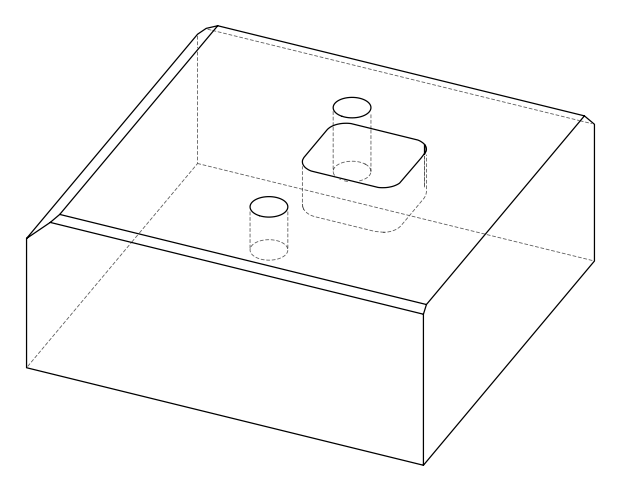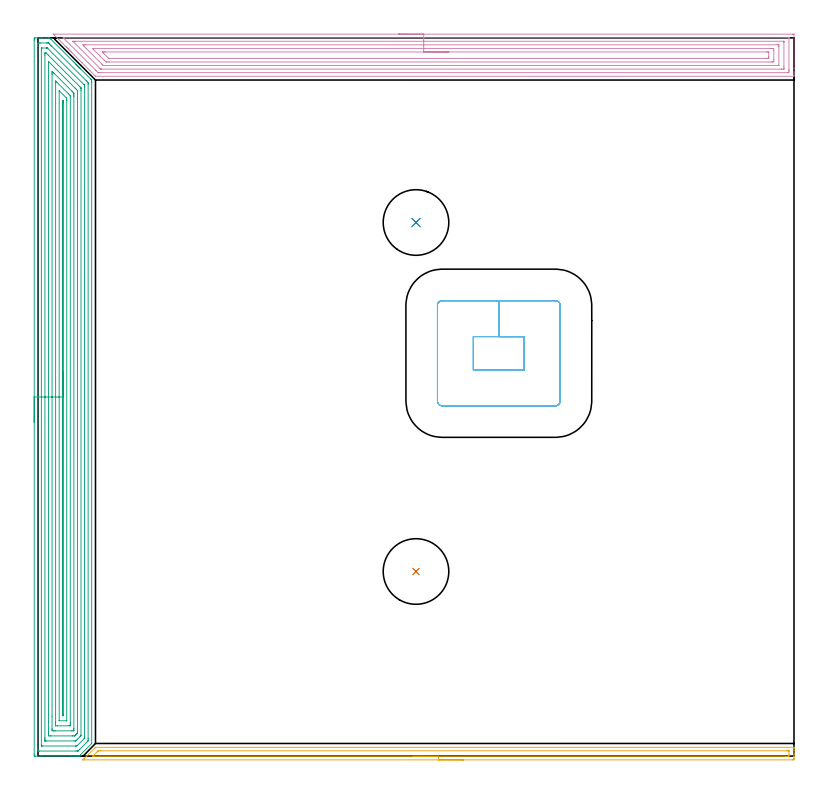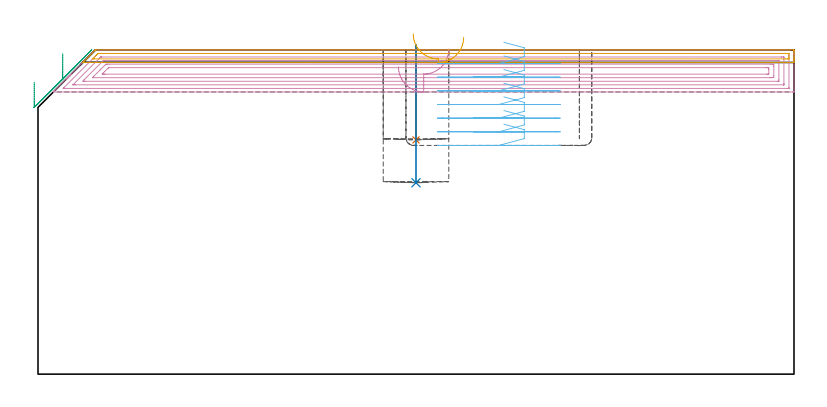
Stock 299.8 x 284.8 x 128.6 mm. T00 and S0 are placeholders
(PLAN: 6 operations, 2 tool changes, 43.9 min)
(1 INDEXABLE_INSERT_DRILL_BLIND_HOLE_FROM_SOLID | STEP1POCKET | NXT0302_023 | 0.15 min | 18781 mm3)
(2 INDEXABLE_INSERT_DRILL_BLIND_HOLE_FROM_SOLID_1 | STEP1POCKET_1 | NXT0302_023 | 0.22 min | 27801 mm3)
(3 AREA_MILL | FG_CHAMFER_SURFACE | UGT0205_001 | 20.22 min | 74015 mm3)
(4 AREA_MILL_1 | FG_CHAMFER_SURFACE_1 | UGT0205_001 | 14.05 min | 39521 mm3)
(5 AREA_MILL_2 | FG_CHAMFER_SURFACE_2 | UGT0205_001 | 4.66 min | 3406 mm3)
(6 MILL_RECTANGULAR_POCKET | POCKET_RECTANGULAR_STRAIGHT | NXT0201_007 | Follow Part, ap 6.25, ae 75% | 4.57 min | 178981 mm3)
(TOOL NXT0302_023 | Index. Insert Drill 26mm [880-D2600L32-05] | D26 PA176 FL130 Z2)
(TOOL UGT0205_001 | Chamfer Mill 20 x 3 x 45 deg. | D20 FL50 Z2)
(TOOL NXT0201_007 | ENDMILL 25mm [R216.25-25050GCK54P 1620] | D25 R3 FL54 Z5)
(OP 1 INDEXABLE_INSERT_DRILL_BLIND_HOLE_FROM_SOLID)
G17 G21 G94 G90
T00 M6
G54
G17 G0 G90 X149.9 Y73.2 S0 M3
G43 Z138.6 H1
G94 G81 G98 Z92.9 F250. R130.6
G80
M5
M2
(OP 2 INDEXABLE_INSERT_DRILL_BLIND_HOLE_FROM_SOLID_1)
G17 G21 G94 G90
T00 M6
G54
G17 G0 G90 X149.9 Y211.6 S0 M3
G43 Z138.6 H1
G94 G81 G98 Z75.9 F250. R130.6
G80
M5
M2
(OP 3 AREA_MILL)
G17 G21 G94 G90
T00 M6
G54
G17 G0 G90 X-1.5 Y132.4 S1061 M3
G43 Z138.6 H0
Z115.8
G94 G1 Y132.438 Z114.928 F250.
Y132.552 Z114.063
Y132.741 Z113.212
Y133.003 Z112.38
Y133.337 Z111.574
Y133.74 Z110.8
Y134.208 Z110.064
Y134.74 Z109.372
Y135.329 Z108.729
Y135.972 Z108.14
Y136.664 Z107.608
Y137.4 Z107.14
Y138.174 Z106.737
Y138.98 Z106.403
Y139.812 Z106.141
Y140.663 Z105.952
Y141.528 Z105.838
Y142.4 Z105.8
Y283.732
X-1.499 Y284.203 Z105.801
X-1.495 Y284.619 Z105.802
X-1.491 Y284.79 Z105.805
X-1.085 Y284.8 Z106.211
X0.672 Z107.967
X1.254 Z108.551
X1.551 Z108.848
X3.309 Z110.604
X4.181 Z111.48
X4.599 Z111.899
X5.066 Y284.335 Z112.363
X13.958 Y275.442 Z121.258
X14.294 Y275.108 Z121.59
X14.8 Y274.6 Z122.1
X15.008 Y274.393 Z122.306
X15.173 Y274.23 Z122.468
X15.333 Y274.068 Z122.631
X15.454 Y273.947 Z122.752
X15.612 Y273.79 Z122.907
X15.766 Y273.635 Z123.064
X15.9 Y273.501 Z123.198
X16.052 Y273.351 Z123.347
X16.199 Y273.202 Z123.497
X16.346 Y273.055 Z123.644
X16.491 Y272.911 Z123.787
X16.632 Y272.769 Z123.93
X16.792 Y272.609 Z124.09
X16.931 Y272.471 Z124.226
X20.805 Y268.596 Z128.103
X20.885 Y268.515 Z128.184
X21.248 Y268.15 Z128.547
X21.293 Y268.101 Z128.593
X21.3 Y267.258 Z128.6
X21.291 Y5.041 Z128.59
X21.286 Y5.024 Z128.585
X21.265 Y4.976 Z128.563
X21.255 Y4.954 Z128.553
X16.451 Y0.151 Z123.751
X16.409 Y0.109 Z123.709
X16.3 Y0.01 Z123.595
X16.194 Y0. Z123.492
X16.052 Z123.351
X15.329 Z122.628
X14.734 Z122.029
X13.557 Z120.854
X12.976 Z120.27
X1.112 Z108.409
X-1.085 Z106.212
X-1.379 Y0.003 Z105.918
X-1.492 Y0.01 Z105.805
X-1.499 Y0.125 Z105.799
X-1.5 Y0.597 Z105.8
Y142.4
X-0.086 Z107.214
Y281.528
X-0.084 Y282.295 Z107.216
X-0.082 Y282.419 Z107.218
X-0.071 Y282.79 Z107.229
X0.3 Y282.797 Z107.6
X0.672 Y282.799 Z107.972
X1.176 Y282.8 Z108.476
X3.309 Z110.609
X3.813 Z111.113
X4. Y282.797 Z111.3
X4.094 Y282.794 Z111.394
X4.139 Y282.79 Z111.439
X4.188 Y282.751 Z111.488
X4.528 Y282.419 Z111.828
X5.066 Y281.884 Z112.366
X5.423 Y281.528 Z112.723
X19.128 Y267.822 Z126.428
X19.688 Y267.258 Z126.988
X19.877 Y267.061 Z127.177
X19.88 Y266.873 Z127.18
X19.885 Y266.49 Z127.185
X19.876 Y6.972 Z127.176
X19.875 Y6.84 Z127.175
X19.87 Y6.086 Z127.17
X19.862 Y6.024 Z127.162
X19.793 Y5.948 Z127.093
X19.46 Y5.611 Z126.76
X19.128 Y5.277 Z126.428
X16.491 Y2.641 Z123.791
X16.231 Y2.381 Z123.531
X15.917 Y2.072 Z123.217
X15.872 Y2.032 Z123.172
X15.845 Y2.01 Z123.145
X15.8 Y2.007 Z123.1
X15.612 Y2.004 Z122.912
X15.108 Y2. Z122.408
X0.672 Y2.001 Z107.972
X0.165 Y2.004 Z107.465
X-0.008 Y2.01 Z107.292
X-0.079 Y2.037 Z107.221
X-0.084 Y2.256 Z107.216
X-0.085 Y2.381 Z107.215
X-0.086 Y3.15 Z107.214
Y142.4
X1.328 Z108.628
X1.329 Y279.969 Z108.629
X1.334 Y280.636 Z108.634
X1.335 Y280.747 Z108.635
X1.341 Y280.791 Z108.641
X1.393 Y280.796 Z108.693
X1.551 Y280.798 Z108.851
X3.309 Y280.8 Z110.609
X3.471 Y280.799 Z110.771
X3.579 Y280.796 Z110.879
X3.664 Y280.79 Z110.964
X3.705 Y280.784 Z111.005
X3.722 Y280.77 Z111.022
X3.864 Y280.636 Z111.164
X18.134 Y266.366 Z125.434
X18.249 Y266.25 Z125.549
X18.437 Y266.054 Z125.737
X18.459 Y266.03 Z125.759
X18.464 Y265.97 Z125.764
X18.468 Y265.851 Z125.768
X18.47 Y265.7 Z125.77
X18.471 Y265.474 Z125.771
Y265.249
X18.462 Y7.516 Z125.762
X18.459 Y7.299 Z125.759
X18.455 Y7.155 Z125.755
X18.45 Y7.061 Z125.75
X18.42 Y7.028 Z125.72
X18.249 Y6.848 Z125.549
X15.589 Y4.188 Z122.889
X15.563 Y4.164 Z122.863
X15.379 Y4.01 Z122.679
X15.057 Y4.003 Z122.357
X14.895 Y4. Z122.195
X1.713 Z109.013
X1.551 Y4.002 Z108.851
X1.389 Y4.006 Z108.689
X1.345 Y4.01 Z108.645
X1.335 Y4.017 Z108.635
X1.333 Y4.03 Z108.633
X1.33 Y4.089 Z108.63
X1.329 Y4.164 Z108.629
X1.328 Y4.39 Z108.628
Y142.4
X2.743 Z110.043
Y277.96
X2.745 Y278.533 Z110.045
X2.748 Y278.726 Z110.048
X2.749 Y278.787 Z110.049
X2.792 Y278.79 Z110.092
X2.895 Y278.795 Z110.195
X3.102 Y278.794 Z110.402
X3.205 Y278.79 Z110.505
X3.255 Y278.784 Z110.555
X3.309 Y278.734 Z110.609
X4.091 Y277.96 Z111.391
X4.188 Y277.864 Z111.488
X16.665 Y265.386 Z123.965
X16.849 Y265.198 Z124.149
X16.977 Y265.064 Z124.277
X17.051 Y264.984 Z124.351
X17.052 Y264.97 Z124.352
X17.055 Y264.902 Z124.355
X17.057 Y264.583 Z124.357
Y264.008
X17.047 Y8.341 Z124.347
X17.046 Y8.2 Z124.346
X17.043 Y8.13 Z124.343
X17.04 Y8.1 Z124.34
X17.024 Y8.083 Z124.324
X16.683 Y7.732 Z123.983
X15.612 Y6.661 Z122.912
X15.255 Y6.31 Z122.555
X15.079 Y6.14 Z122.379
X14.938 Y6.01 Z122.238
X14.734 Y6.002 Z122.034
X14.682 Y6.001 Z121.982
X3.257 Y6. Z110.557
X2.891 Y6.003 Z110.191
X2.8 Y6.007 Z110.1
X2.758 Y6.01 Z110.058
X2.75 Y6.034 Z110.05
X2.748 Y6.12 Z110.048
X2.744 Y6.521 Z110.044
X2.743 Y6.84 Z110.043
Y7.414
Y142.4
X4.157 Z111.457
Y275.316
X4.158 Y275.347 Z111.458
X4.162 Y275.409 Z111.462
X4.165 Y275.429 Z111.465
X4.168 Y275.427 Z111.468
X4.188 Y275.412 Z111.488
X4.317 Y275.285 Z111.617
X14.734 Y264.868 Z122.034
X15.017 Y264.583 Z122.317
X15.612 Y263.977 Z122.912
X15.639 Y263.691 Z122.939
X15.641 Y263.662 Z122.941
X15.643 Y262.799 Z122.943
X15.633 Y9.515 Z122.933
Y9.495
X15.612 Y9.123 Z122.912
X15.368 Y8.872 Z122.668
X15.125 Y8.623 Z122.425
X14.928 Y8.426 Z122.228
X14.734 Y8.232 Z122.034
X14.567 Y8.069 Z121.867
X14.519 Y8.025 Z121.819
X14.5 Y8.01 Z121.8
X14.465 Y8.005 Z121.765
X13.855 Y8.001 Z121.155
X13.59 Y8. Z120.89
X5.066 Y8.001 Z112.366
X4.8 Y8.002 Z112.1
X4.188 Y8.01 Z111.488
X4.159 Y8.623 Z111.459
X4.158 Y8.654 Z111.458
X4.157 Y9.515 Z111.457
Y13.668
Y142.4
X5.571 Z112.871
Y270.313
X5.573 Y270.825 Z112.873
X5.576 Y271.201 Z112.876
X5.581 Y271.559 Z112.881
X5.945 Y271.202 Z113.245
X6.326 Y270.825 Z113.626
X13.462 Y263.691 Z120.762
X13.855 Y263.295 Z121.155
X14.1 Y263.045 Z121.4
X14.221 Y262.92 Z121.521
X14.223 Y262.799 Z121.523
X14.227 Y262.421 Z121.527
X14.228 Y261.907 Z121.528
X14.229 Y261.528 Z121.529
X14.219 Y10.929 Z121.519
X14.217 Y10.407 Z121.517
X14.214 Y10.223 Z121.514
X14.213 Y10.18 Z121.513
X14.193 Y10.153 Z121.493
X14.15 Y10.107 Z121.45
X14.052 Y10.012 Z121.352
X13.855 Y10.008 Z121.155
X13.376 Y10.001 Z120.676
X6.824 Z114.124
X6.344 Y10.003 Z113.644
X5.945 Y10.01 Z113.245
X5.578 Y10.037 Z112.878
X5.574 Y10.407 Z112.874
X5.572 Y10.786 Z112.872
X5.571 Y15.764 Z112.871
Y142.4
X6.985 Z114.285
X6.986 Y267.258 Z114.286
X6.988 Y267.52 Z114.288
X6.99 Y267.651 Z114.29
X6.992 Y267.698 Z114.292
X7.032 Y267.66 Z114.332
X7.444 Y267.258 Z114.744
X12.097 Y262.605 Z119.397
X12.788 Y261.907 Z120.088
X12.808 Y261.879 Z120.108
X12.81 Y261.861 Z120.11
X12.813 Y261.816 Z120.113
X12.814 Y261.725 Z120.114
Y261.543
X12.805 Y13.083 Z120.105
X12.804 Y12.365 Z120.104
X12.802 Y12.191 Z120.102
X12.799 Y12.021 Z120.099
X12.473 Y12.008 Z119.773
X12.284 Y12.001 Z119.584
X7.703 Y12. Z115.003
X7.009 Y12.003 Z114.309
X7. Y12.009 Z114.3
X6.992 Y12.02 Z114.292
X6.99 Y12.191 Z114.29
X6.986 Y12.919 Z114.286
X6.985 Y13.083 Z114.285
Y142.4
X8.399 Z115.699
X8.4 Y263.784 Z115.7
X8.401 Y263.798 Z115.701
X8.405 Y263.827 Z115.705
X8.562 Y263.691 Z115.862
X11.237 Y261.015 Z118.537
X11.393 Y260.838 Z118.693
X11.399 Y260.123 Z118.699
X11.4 Y259.939 Z118.7
X11.39 Y14.164 Z118.69
X11.388 Y14.063 Z118.688
X11.384 Y14.009 Z118.684
X11.377 Y14.006 Z118.677
X11.325 Y14.002 Z118.625
X11.218 Y14. Z118.518
X8.556 Y14.001 Z115.856
X8.406 Y14.018 Z115.706
X8.401 Y14.055 Z115.701
X8.4 Y14.069 Z115.7
X8.399 Y142.4 Z115.699
X9.814 Z117.114
Y259.232
X9.815 Y259.59 Z117.115
X9.817 Y259.762 Z117.117
X9.821 Y259.851 Z117.121
X9.831 Y259.961 Z117.131
X9.896 Y259.897 Z117.196
X9.968 Y259.823 Z117.268
X9.979 Y259.764 Z117.279
X9.982 Y259.594 Z117.282
X9.985 Y259.232 Z117.285
X9.986 Y259.057 Z117.286
X9.976 Y16.29 Z117.276
X9.975 Y16.128 Z117.275
X9.971 Y16.046 Z117.271
X9.968 Y16.009 Z117.268
X9.948 Y16.007 Z117.248
X9.898 Y16.004 Z117.198
X9.847 Y16.007 Z117.147
X9.827 Y16.009 Z117.127
X9.821 Y16.039 Z117.121
X9.818 Y16.124 Z117.118
X9.815 Y16.291 Z117.115
X9.814 Y16.65 Z117.114
Y16.818
Y142.4
Y143.272 Z117.152
Y144.136 Z117.266
Y144.988 Z117.454
Y145.82 Z117.717
Y146.626 Z118.051
Y147.4 Z118.453
Y148.136 Z118.922
Y148.828 Z119.453
Y149.471 Z120.043
Y150.06 Z120.686
Y150.591 Z121.378
Y151.06 Z122.114
Y151.463 Z122.887
Y151.797 Z123.693
Y152.059 Z124.525
Y152.248 Z125.377
Y152.362 Z126.242
Y152.4 Z127.114
G0 Z138.6
M5
M2
(OP 4 AREA_MILL_1)
G17 G21 G94 G90
T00 M6
G54
G17 G0 G90 X142.95 Y286.3 S1061 M3
G43 Z138.6 H0
Z121.9
G94 G1 X142.988 Z121.028 F250.
X143.102 Z120.164
X143.291 Z119.312
X143.553 Z118.48
X143.887 Z117.674
X144.29 Z116.9
X144.758 Z116.164
X145.29 Z115.472
X145.879 Z114.829
X146.522 Z114.24
X147.214 Z113.708
X147.95 Z113.24
X148.724 Z112.837
X149.53 Z112.503
X150.362 Z112.241
X151.213 Z112.052
X152.078 Z111.938
X152.95 Z111.9
X299.169
X299.629 Y286.296 Z111.902
X299.79 Y286.292 Z111.906
X299.8 Y286.128 Z112.069
Y272.67 Z125.524
Y271.273 Z126.923
Y270.91 Z127.285
Y270.185 Z128.014
Y269.955 Z128.245
X299.799 Y269.596 Z128.594
X299.616 Y269.6 Z128.6
X22.829
X22.805 Y269.606 Z128.592
X22.778 Y269.621 Z128.577
X17.463 Y274.936 Z123.262
X13.128 Y279.27 Z118.926
X12.991 Y279.407 Z118.79
X12.829 Y279.57 Z118.628
X12.688 Y279.71 Z118.486
X12.544 Y279.855 Z118.343
X12.396 Y280.003 Z118.195
X12.248 Y280.15 Z118.045
X12.097 Y280.302 Z117.896
X11.963 Y280.436 Z117.762
X11.808 Y280.59 Z117.605
X11.65 Y280.749 Z117.449
X11.53 Y280.869 Z117.329
X11.368 Y281.03 Z117.165
X11.203 Y281.196 Z117.002
X6.485 Y285.915 Z112.285
X6.284 Y286.118 Z112.082
X6.119 Y286.293 Z111.907
X6.284 Y286.3 Z111.9
X152.95
Y284.886 Z113.314
X297.486 Y284.885 Z113.315
X297.752 Y284.88 Z113.32
X297.78 Y284.879 Z113.321
X297.79 Y284.866 Z113.334
X297.795 Y284.831 Z113.369
X297.798 Y284.795 Z113.405
X297.8 Y284.577 Z113.623
Y272.257 Z125.943
X297.796 Y271.79 Z126.41
X297.791 Y271.386 Z126.814
X297.765 Y271.021 Z127.179
X297.38 Y271.016 Z127.184
X297.274 Y271.015 Z127.185
X24.512 Y271.014 Z127.186
X24.118 Y271.016 Z127.184
X23.921 Y271.019 Z127.181
X23.874 Y271.021 Z127.179
X23.826 Y271.036 Z127.164
X23.723 Y271.132 Z127.068
X23.06 Y271.79 Z126.41
X22.829 Y272.021 Z126.179
X10.309 Y284.541 Z113.659
X10.062 Y284.792 Z113.408
X10.02 Y284.836 Z113.364
X9.985 Y284.876 Z113.324
X10.03 Y284.879 Z113.321
X10.309 Y284.884 Z113.316
X10.415 Y284.885 Z113.315
X152.95 Y284.886 Z113.314
Y283.472 Z114.728
X295.591 Y283.471 Z114.729
X295.673 Y283.47 Z114.73
X295.738 Y283.468 Z114.732
X295.779 Y283.465 Z114.735
X295.79 Y283.459 Z114.741
X295.792 Y283.435 Z114.765
X295.798 Y283.23 Z114.97
X295.8 Y283.025 Z115.175
Y273.345 Z124.855
X295.798 Y272.67 Z125.53
X295.795 Y272.47 Z125.73
X295.791 Y272.441 Z125.759
X295.773 Y272.435 Z125.765
X295.714 Y272.433 Z125.767
X295.591 Y272.43 Z125.77
X294.943 Y272.429 Z125.771
X294.697 Y272.428 Z125.772
X25.266 Y272.429 Z125.771
X25.102 Y272.43 Z125.77
X24.971 Y272.433 Z125.767
X24.888 Y272.435 Z125.765
X24.854 Y272.457 Z125.743
X24.629 Y272.67 Z125.53
X24.617 Y272.682 Z125.518
X14.071 Y283.23 Z114.97
X13.886 Y283.418 Z114.782
X13.845 Y283.467 Z114.733
X13.849 Y283.468 Z114.732
X13.886 Y283.469 Z114.731
X14.535 Y283.471 Z114.729
X14.78 Y283.472 Z114.728
X152.95
Y282.057 Z116.143
X293.206
X293.653 Y282.055 Z116.145
X293.743 Y282.053 Z116.147
X293.778 Y282.051 Z116.149
X293.79 Y282.016 Z116.184
X293.793 Y281.908 Z116.292
X293.8 Y281.473 Z116.727
X293.799 Y273.992 Z124.208
X293.796 Y273.882 Z124.318
X293.792 Y273.856 Z124.344
X293.789 Y273.85 Z124.35
X293.776 Y273.847 Z124.353
X293.705 Y273.845 Z124.355
X293.505 Y273.843 Z124.357
X26.406
X26.108 Y273.844 Z124.356
X25.96 Y273.847 Z124.353
X25.925 Y273.85 Z124.35
X25.906 Y273.855 Z124.345
X25.854 Y273.903 Z124.297
X25.713 Y274.038 Z124.162
X25.512 Y274.237 Z123.963
X25.318 Y274.43 Z123.77
X19.159 Y280.59 Z117.61
X18.357 Y281.394 Z116.806
X18.287 Y281.47 Z116.73
X17.767 Y282.05 Z116.15
X18.357 Y282.055 Z116.145
X18.655 Y282.056 Z116.144
X152.95 Y282.057 Z116.143
Y280.643 Z117.557
X290.226
X291.068 Y280.641 Z117.559
X291.12 Y280.638 Z117.562
X291.79 Y280.59 Z117.61
X291.799 Y279.922 Z118.278
Y276.19 Z122.01
X291.796 Y275.525 Z122.675
X291.79 Y275.31 Z122.89
X291.169 Y275.261 Z122.939
X291.12 Y275.26 Z122.94
X290.28 Y275.257 Z122.943
X28.195
X27.35 Y275.261 Z122.939
X27.3 Y275.264 Z122.936
X26.9 Y275.31 Z122.89
X26.406 Y275.795 Z122.405
X24.617 Y277.581 Z120.619
X21.935 Y280.265 Z117.935
X21.616 Y280.59 Z117.61
X21.58 Y280.629 Z117.571
X21.719 Y280.637 Z117.563
X21.826 Y280.642 Z117.558
X21.881 Y280.643 Z117.557
X21.935
X152.95
Y279.229 Z118.971
X288.926
X289.331 Y279.227 Z118.973
X289.736 Y279.223 Z118.977
X289.782 Y279.222 Z118.978
X289.79 Y279.188 Z119.012
X289.795 Y279.107 Z119.093
X289.798 Y278.984 Z119.216
X289.8 Y277.489 Z120.711
X289.798 Y277.07 Z121.13
X289.795 Y276.84 Z121.36
X289.79 Y276.725 Z121.475
X289.785 Y276.678 Z121.522
X289.732 Y276.676 Z121.524
X289.331 Y276.673 Z121.527
X288.842 Y276.671 Z121.529
X288.437
X28.195 Y276.672 Z121.528
X28.06 Y276.673 Z121.527
X28.011 Y276.675 Z121.525
X27.987 Y276.678 Z121.522
X27.968 Y276.691 Z121.509
X27.888 Y276.766 Z121.434
X27.579 Y277.07 Z121.13
X26.406 Y278.242 Z119.958
X25.821 Y278.83 Z119.37
X25.512 Y279.146 Z119.054
X25.45 Y279.222 Z118.978
X25.512 Y279.223 Z118.977
X26.002 Y279.227 Z118.973
X26.406 Y279.229 Z118.971
X26.895
X152.95
X153.822 Z119.009
X154.686 Z119.123
X155.538 Z119.312
X156.37 Z119.574
X157.176 Z119.908
X157.95 Z120.311
X158.686 Z120.78
X159.378 Z121.311
X160.021 Z121.9
X160.61 Z122.543
X161.141 Z123.235
X161.61 Z123.971
X162.013 Z124.745
X162.347 Z125.551
X162.609 Z126.383
X162.798 Z127.235
X162.912 Z128.1
X162.95 Z128.971
G0 Z138.6
M5
M2
(OP 5 AREA_MILL_2)
G17 G21 G94 G90
T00 M6
G54
G17 G0 G90 X168.8 Y-1.5 S1061 M3
G43 Z138.6 H0
Z133.6
G94 G1 X168.762 Z132.728 F250.
X168.648 Z131.864
X168.459 Z131.012
X168.197 Z130.18
X167.863 Z129.374
X167.46 Z128.6
X166.992 Z127.864
X166.46 Z127.172
X165.871 Z126.529
X165.228 Z125.94
X164.536 Z125.408
X163.8 Z124.94
X163.026 Z124.537
X162.22 Z124.203
X161.388 Z123.941
X160.537 Z123.752
X159.672 Z123.638
X158.8 Z123.6
X17.877
X17.82 Y-1.495 Z123.603
X17.817 Y-1.494
X17.837 Y-1.462 Z123.636
X18.249 Y-1.049 Z124.048
X22.551 Y3.251 Z128.351
X22.758 Y3.456 Z128.552
X22.806 Y3.496 Z128.589
X22.899 Y3.5 Z128.6
X299.619
X299.79 Y3.497 Z128.589
X299.797 Y3.373 Z128.465
X299.8 Y3.241 Z128.34
Y3.015 Z128.115
Y2.308 Z127.403
Y1.082 Z126.179
Y0.564 Z125.658
Y-0.049 Z125.046
Y-0.308 Z124.787
Y-0.921 Z124.175
X299.796 Y-1.18 Z123.916
X299.79 Y-1.493 Z123.603
X299.497 Y-1.497 Z123.601
X299.172 Y-1.5 Z123.6
X158.8
Y-0.086 Z125.014
X22.393 Y-0.085 Z125.015
X22.005 Y-0.084 Z125.016
X21.773 Y-0.082 Z125.018
X21.693 Y-0.079 Z125.021
X21.726 Y-0.036 Z125.064
X21.793 Y0.036 Z125.136
X22.005 Y0.255 Z125.355
X23.186 Y1.436 Z126.536
X23.487 Y1.734 Z126.834
X23.793 Y2.033 Z127.133
X23.854 Y2.079 Z127.179
X23.907 Y2.081 Z127.181
X24.023 Y2.084 Z127.184
X24.687 Y2.085 Z127.185
X24.915 Y2.086 Z127.186
X296.717
X297.383 Y2.084 Z127.184
X297.615 Y2.083 Z127.183
X297.741 Y2.079 Z127.179
X297.791 Y2.073 Z127.173
X297.793 Y2.045 Z127.145
X297.798 Y1.904 Z127.004
X297.8 Y0.564 Z125.664
X297.799 Y0.159 Z125.259
X297.794 Y0.022 Z125.122
X297.79 Y-0.079 Z125.021
X297.716 Y-0.08 Z125.02
X297.383 Y-0.084 Z125.016
X297.155 Y-0.085 Z125.015
X296.489 Y-0.086 Z125.014
X158.8
X157.928 Z125.052
X157.064 Z125.166
X156.212 Z125.355
X155.38 Z125.617
X154.574 Z125.951
X153.8 Z126.354
X153.064 Z126.823
X152.372 Z127.354
X151.729 Z127.943
X151.14 Z128.586
X150.609 Z129.278
X150.14 Z130.014
X149.737 Z130.788
X149.403 Z131.594
X149.141 Z132.426
X148.952 Z133.278
X148.838 Z134.143
X148.8 Z135.014
G0 Z138.6
M5
M2
(OP 6 MILL_RECTANGULAR_POCKET)
G17 G21 G94 G90
T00 M6
G54
G17 G0 G90 X184.748 Y153.15 S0 M3
G43 Z138.6 H1
Z131.6
G94 G1 X192.85 Z129.429 F250.
Y166.35 Z125.892
X182.75 Z123.186
X172.65 F500.
Y153.15
X192.85
Y166.35
X182.75
Y180.6
X160.3
G3 X158.4 Y178.7 R1.9
G1 Y140.8
G3 X160.3 Y138.9 R1.9
G1 X205.2
G3 X207.1 Y140.8 R1.9
G1 Y178.7
G3 X205.2 Y180.6 R1.9
G1 X182.75
X181.75
G0 X184.748 Y153.15 Z126.186
G1 X192.85 Z124.015 F250.
Y166.35 Z120.478
X182.75 Z117.771
X172.65 F500.
Y153.15
X192.85
Y166.35
X182.75
Y180.6
X160.3
G3 X158.4 Y178.7 R1.9
G1 Y140.8
G3 X160.3 Y138.9 R1.9
G1 X205.2
G3 X207.1 Y140.8 R1.9
G1 Y178.7
G3 X205.2 Y180.6 R1.9
G1 X182.75
X181.75
G0 X184.748 Y153.15 Z120.771
G1 X192.85 Z118.6 F250.
Y166.35 Z115.063
X182.75 Z112.357
X172.65 F500.
Y153.15
X192.85
Y166.35
X182.75
Y180.6
X160.3
G3 X158.4 Y178.7 R1.9
G1 Y140.8
G3 X160.3 Y138.9 R1.9
G1 X205.2
G3 X207.1 Y140.8 R1.9
G1 Y178.7
G3 X205.2 Y180.6 R1.9
G1 X182.75
X181.75
G0 X184.748 Y153.15 Z115.357
G1 X192.85 Z113.186 F250.
Y166.35 Z109.649
X182.75 Z106.943
X172.65 F500.
Y153.15
X192.85
Y166.35
X182.75
Y180.6
X160.3
G3 X158.4 Y178.7 R1.9
G1 Y140.8
G3 X160.3 Y138.9 R1.9
G1 X205.2
G3 X207.1 Y140.8 R1.9
G1 Y178.7
G3 X205.2 Y180.6 R1.9
G1 X182.75
X181.75
G0 X184.748 Y153.15 Z109.943
G1 X192.85 Z107.772 F250.
Y166.35 Z104.235
X182.75 Z101.529
X172.65 F500.
Y153.15
X192.85
Y166.35
X182.75
Y180.6
X160.3
G3 X158.4 Y178.7 R1.9
G1 Y140.8
G3 X160.3 Y138.9 R1.9
G1 X205.2
G3 X207.1 Y140.8 R1.9
G1 Y178.7
G3 X205.2 Y180.6 R1.9
G1 X182.75
X181.75
G0 X184.748 Y153.15 Z104.529
G1 X192.85 Z102.357 F250.
Y166.35 Z98.821
X182.75 Z96.114
X172.65 F500.
Y153.15
X192.85
Y166.35
X182.75
Y180.6
X160.3
G3 X158.4 Y178.7 R1.9
G1 Y140.8
G3 X160.3 Y138.9 R1.9
G1 X205.2
G3 X207.1 Y140.8 R1.9
G1 Y178.7
G3 X205.2 Y180.6 R1.9
G1 X182.75
X181.75
G0 X184.748 Y153.15 Z99.114
G1 X192.85 Z96.943 F250.
Y166.35 Z93.406
X182.75 Z90.7
X172.65 F500.
Y153.15
X192.85
Y166.35
X182.75
Y180.6
X160.3
G3 X158.4 Y178.7 R1.9
G1 Y140.8
G3 X160.3 Y138.9 R1.9
G1 X205.2
G3 X207.1 Y140.8 R1.9
G1 Y178.7
G3 X205.2 Y180.6 R1.9
G1 X182.75
X181.75
G0 Z138.6
M5
M2
